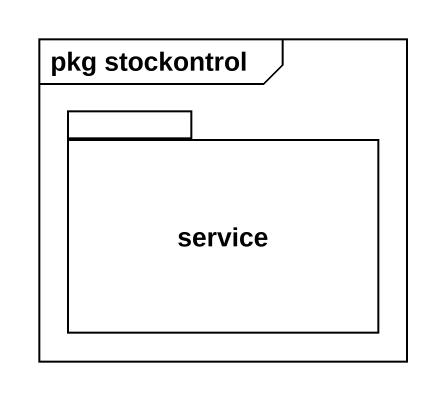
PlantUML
@startuml
mainframe pkg stockontrol
package service {
}
@enduml
